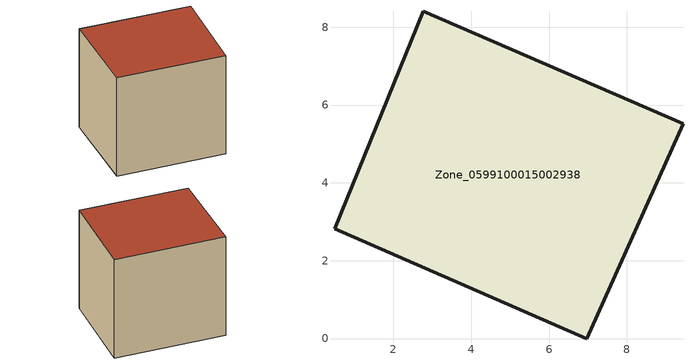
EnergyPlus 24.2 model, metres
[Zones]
Zone_0599100015002938
 floor ground (C_G): 0.48,2.82 2.77,8.4 9.44,5.52 6.97,0 z0.69
 wall outside (C_F): 0.48,2.82 6.97,0 9.44,5.52 2.77,8.4 0.48,2.82 z0.69:7.72
 roof outside (C_R): 2.77,8.4 0.48,2.82 6.97,0 9.44,5.52 z7.72
[BUILDING]
Pand.0599100015002938: North Axis=0; Terrain=City; Loads Convergence Tolerance Value=0.04; Temperature Convergence Tolerance Value=0.4; Solar Distribution=FullExterior; Maximum Number of Warmup Days=25; Minimum Number of Warmup Days=1
[Site:Location]
Rotterdam.The.Hague.AP_ZH_NLD Design_Conditions: Latitude=51.96; Longitude=4.45; Time Zone=1; Elevation=-4.5
[SITE:GROUNDTEMPERATURE:BUILDINGSURFACE]
18, 18, 18, 18, 18, 18, 18, 18, 18, 18, 18, 18
[MATERIAL] Thermal Absorptance=0.9; Solar Absorptance=0.7; Visible Absorptance=0.7
Name | Roughness | Thickness | Conductivity | Density | Specific Heat
G.TC.1946-1964 | MediumSmooth | 0.15 | 1 | 540 | 1210
F.TC.1946-1964 | Rough | 0.3 | 0.857143 | 1920 | 840
R.TC.1946-1964 | MediumRough | 0.2 | 0.235294 | 1500 | 1000
[CONSTRUCTION]
C_G: G.TC.1946-1964
C_F: F.TC.1946-1964
C_R: R.TC.1946-1964
[ZONE]
Zone_0599100015002938: Type=1; Multiplier=1; Ceiling Height=Autocalculate; Volume=Autocalculate; Floor Area=autocalculate; Part of Total Floor Area=Yes
[ZONEINFILTRATION:DESIGNFLOWRATE]
Infil_Zone_0599100015002938: Zone or ZoneList or Space or SpaceList=Zone_0599100015002938; Schedule=AlwaysOn; Design Flow Rate Calculation Method=Flow/Area; Flow Rate per Floor Area=0.003; Constant Term Coefficient=1; Temperature Term Coefficient=0; Velocity Term Coefficient=0; Velocity Squared Term Coefficient=0
[HVACTEMPLATE:ZONE:IDEALLOADSAIRSYSTEM]
Zone_0599100015002938: Maximum Heating Supply Air Temperature=50; Minimum Cooling Supply Air Temperature=13; Maximum Heating Supply Air Humidity Ratio=0.0156; Minimum Cooling Supply Air Humidity Ratio=0.0077; Heating Limit=NoLimit; Cooling Limit=NoLimit; Dehumidification Control Type=ConstantSensibleHeatRatio; Cooling Sensible Heat Ratio=0.7; Dehumidification Setpoint=60; Humidification Control Type=None; Humidification Setpoint=30; Outdoor Air Method=None; Outdoor Air Flow Rate per Person=0.00944; Outdoor Air Flow Rate per Zone Floor Area=0; Outdoor Air Flow Rate per Zone=0; Demand Controlled Ventilation Type=None; Outdoor Air Economizer Type=NoEconomizer; Heat Recovery Type=None; Sensible Heat Recovery Effectiveness=0.7; Latent Heat Recovery Effectiveness=0.65
[ZONECONTROL:THERMOSTAT]
ThermostatControl_Zone_0599100015002938: Zone or ZoneList=Zone_0599100015002938; Control Type Schedule=DualSetpointControlType; Control 1=Thermostat_Zone_0599100015002938; Temperature Difference Between Cutout And Setpoint=0
[THERMOSTATSETPOINT:DUALSETPOINT]
Thermostat_Zone_0599100015002938: Heating Setpoint Temperature Schedule=HeatingSetpoint_Zone_0599100015002938; Cooling Setpoint Temperature Schedule=CoolingSetpoint_Zone_0599100015002938
[SCHEDULE:COMPACT]
HeatingSetpoint_Zone_0599100015002938: Through: 12/31, For: AllDays, Until: 24:00, 21
CoolingSetpoint_Zone_0599100015002938: Through: 12/31, For: AllDays, Until: 24:00, 24
DualSetpointControlType: Through: 12/31, For: AllDays, Until: 24:00, 4
AlwaysOn: Through: 12/31, For: AllDays, Until: 24:00, 1
